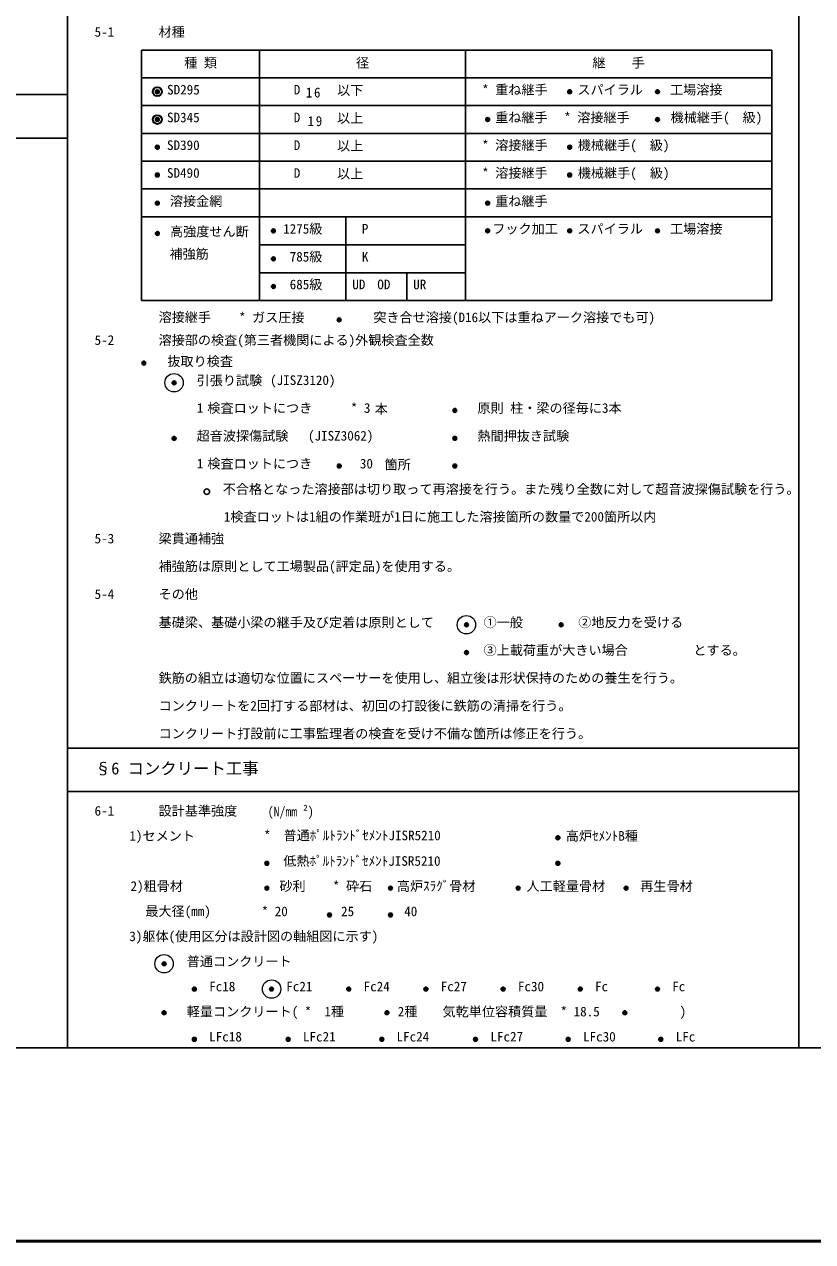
# Model space of a CAD drawing. Units: millimetres, scale not verified. Extents: x -2600816 to 953898, y -19190 to 3453324.
# Drawn here: x -13645 to -497, y -19190 to 1100 of the extents above; entities that cross this region are included whole.
import ezdxf
from ezdxf.enums import TextEntityAlignment as Align

# ---------------------------------------------------------------- set-up
doc = ezdxf.new("R2010")
doc.units = ezdxf.units.MM
doc.header["$LTSCALE"] = 100
doc.layers.add('0-1_躯体', color=7, linetype='Continuous', lineweight=25)
doc.layers.add('F-0_F-0', color=3, linetype='Continuous', lineweight=35)
doc.styles.add('ＭＳ ゴシック', font='')
doc.styles.get('ＭＳ ゴシック').set_extended_font_data('MS Gothic')

msp = doc.modelspace()

# ---------------------------------------------------------------- linework, layer by layer
at = {"layer": '0-1_躯体'}
for p, q in [((-12923.8, 17717.1), (-12923.8, -15959.5)), ((-728.5, 17717.1), (-728.5, -15959.5)), ((-11688.2, 672.2), (-11688.2, -3501.8)), ((-11688.2, 672.2), (-1179.7, 672.2)), ((-9722.4, 672.2), (-9722.4, -3501.8)), ((-6284.2, 672.2), (-6284.2, -3501.8)), ((-1179.7, 672.2), (-1179.7, -3501.8)), ((-1179.7, 208.8), (-11688.2, 208.8)), ((-12923.8, -69.3), (-25121.6, -69.3)), ((-1179.7, -254.6), (-11688.2, -254.6)), ((-12923.8, -796.6), (-25121.6, -796.6)), ((-1179.7, -718), (-11688.2, -718)), ((-1179.7, -1181.4), (-11688.2, -1181.4)), ((-1179.7, -1642.3), (-11688.2, -1642.3)), ((-1179.7, -2110.3), (-11688.2, -2110.3)), ((-8283.3, -2110.3), (-8283.3, -3501.8)), ((-9722.4, -2575), (-6284.2, -2575)), ((-9722.4, -3039.6), (-6284.2, -3039.6)), ((-7267.6, -3501.8), (-7267.6, -3039.6)), ((-11688.2, -3501.8), (-1179.7, -3501.8)), ((-728.5, -10962.1), (-12923.8, -10962.1)), ((-727.2, -11689.3), (-12923.8, -11689.3))]:
    msp.add_line(p, q, dxfattribs=at)
msp.add_lwpolyline([(11468, 17717.1), (11468, -15959.5), (-25121.6, -15959.5)], dxfattribs=at)
at = {"layer": '0-1_躯体', "color": 3, "lineweight": 35}
for centre in [(-11426.9, -24.2), (-11426.9, -486.3)]:
    msp.add_circle(centre, 75.1, dxfattribs=at)
at = {"layer": '0-1_躯体'}
for centre, radius in [((-11426.9, -24.2), 32.2), ((-11426.9, -24.2), 25.7), ((-4549.3, -22.9), 32.2), ((-4549.3, -22.9), 25.7), ((-3084.2, -22.9), 32.2), ((-3084.2, -22.9), 25.7), ((-11426.9, -24.2), 19.3), ((-11426.9, -24.2), 11.6), ((-11426.9, -24.2), 5.15), ((-11426.9, -24.2), 2.57), ((-11426.9, -24.2), 0.64), ((-4549.3, -22.9), 19.3), ((-4549.3, -22.9), 11.6), ((-4549.3, -22.9), 5.15), ((-4549.3, -22.9), 2.57), ((-4549.3, -22.9), 0.64), ((-3084.2, -22.9), 19.3), ((-3084.2, -22.9), 11.6), ((-3084.2, -22.9), 5.15), ((-3084.2, -22.9), 2.57), ((-3084.2, -22.9), 0.64), ((-11426.9, -486.3), 32.2), ((-11426.9, -486.3), 25.7), ((-11426.9, -486.3), 19.3), ((-11426.9, -486.3), 11.6), ((-11426.9, -486.3), 5.15), ((-11426.9, -486.3), 2.57), ((-11426.9, -486.3), 0.64), ((-5917.2, -486.3), 32.2), ((-5917.2, -486.3), 25.7), ((-5917.2, -486.3), 19.3), ((-5917.2, -486.3), 11.6), ((-5917.2, -486.3), 5.15), ((-5917.2, -486.3), 2.57), ((-5917.2, -486.3), 0.64), ((-3084.2, -487.6), 32.2), ((-3084.2, -487.6), 25.7), ((-3084.2, -487.6), 19.3), ((-3084.2, -487.6), 11.6), ((-3084.2, -487.6), 5.15), ((-3084.2, -487.6), 2.57), ((-3084.2, -487.6), 0.64), ((-11426.9, -948.4), 32.2), ((-11426.9, -948.4), 25.7), ((-11426.9, -948.4), 19.3), ((-11426.9, -948.4), 11.6), ((-11426.9, -948.4), 5.15), ((-11426.9, -948.4), 2.57), ((-11426.9, -948.4), 0.64), ((-4549.3, -948.4), 32.2), ((-4549.3, -948.4), 25.7), ((-4549.3, -948.4), 19.3), ((-4549.3, -948.4), 11.6), ((-4549.3, -948.4), 5.15), ((-4549.3, -948.4), 2.57), ((-4549.3, -948.4), 0.64), ((-11426.9, -1411.8), 32.2), ((-11426.9, -1411.8), 25.7), ((-11426.9, -1411.8), 19.3), ((-11426.9, -1411.8), 11.6), ((-11426.9, -1411.8), 5.15), ((-11426.9, -1411.8), 2.57), ((-11426.9, -1411.8), 0.64), ((-4549.3, -1411.8), 32.2), ((-4549.3, -1411.8), 25.7), ((-4549.3, -1411.8), 19.3), ((-4549.3, -1411.8), 11.6), ((-4549.3, -1411.8), 5.15), ((-4549.3, -1411.8), 2.57), ((-4549.3, -1411.8), 0.64), ((-11426.9, -1881.1), 32.2), ((-11426.9, -1881.1), 25.7), ((-11426.9, -1881.1), 19.3), ((-11426.9, -1881.1), 11.6), ((-11426.9, -1881.1), 5.15), ((-11426.9, -1881.1), 2.57), ((-11426.9, -1881.1), 0.64), ((-5917.2, -1881.1), 32.2), ((-5917.2, -1881.1), 25.7), ((-5917.2, -1881.1), 19.3), ((-5917.2, -1881.1), 11.6), ((-5917.2, -1881.1), 5.15), ((-5917.2, -1881.1), 2.57), ((-5917.2, -1881.1), 0.64), ((-11425.6, -2387), 32.2), ((-11425.6, -2387), 25.7), ((-11425.6, -2387), 19.3), ((-11425.6, -2387), 11.6), ((-11425.6, -2387), 5.15), ((-11425.6, -2387), 2.57), ((-11425.6, -2387), 0.64), ((-9491.1, -2343.2), 32.2), ((-9491.1, -2343.2), 25.7), ((-9491.1, -2343.2), 19.3), ((-9491.1, -2343.2), 11.6), ((-9491.1, -2343.2), 5.15), ((-9491.1, -2343.2), 2.57), ((-9491.1, -2343.2), 0.64), ((-5917.2, -2342), 32.2), ((-5917.2, -2342), 25.7), ((-5917.2, -2342), 19.3), ((-5917.2, -2342), 11.6), ((-5917.2, -2342), 5.15), ((-5917.2, -2342), 2.57), ((-5917.2, -2342), 0.64), ((-4549.3, -2342), 32.2), ((-4549.3, -2342), 25.7), ((-4549.3, -2342), 19.3), ((-4549.3, -2342), 11.6), ((-4549.3, -2342), 5.15), ((-4549.3, -2342), 2.57), ((-4549.3, -2342), 0.64), ((-3084.2, -2342), 32.2), ((-3084.2, -2342), 25.7), ((-3084.2, -2342), 19.3), ((-3084.2, -2342), 11.6), ((-3084.2, -2342), 5.15), ((-3084.2, -2342), 2.57), ((-3084.2, -2342), 0.64), ((-9491.1, -2807.9), 32.2), ((-9491.1, -2807.9), 25.7), ((-9491.1, -2807.9), 19.3), ((-9491.1, -2807.9), 11.6), ((-9491.1, -2807.9), 5.15), ((-9491.1, -2807.9), 2.57), ((-9491.1, -2807.9), 0.64), ((-9491.1, -3270.1), 32.2), ((-9491.1, -3270.1), 25.7), ((-9491.1, -3270.1), 19.3), ((-9491.1, -3270.1), 11.6), ((-9491.1, -3270.1), 5.15), ((-9491.1, -3270.1), 2.57), ((-9491.1, -3270.1), 0.64), ((-8394.6, -3825.2), 32.2), ((-8394.6, -3825.2), 25.7), ((-8394.6, -3825.2), 19.3), ((-8394.6, -3825.2), 11.6), ((-8394.6, -3825.2), 5.15), ((-8394.6, -3825.2), 2.57), ((-8394.6, -3825.2), 0.64), ((-11651.4, -4546.6), 32.2), ((-11651.4, -4546.6), 25.7), ((-11651.4, -4546.6), 19.3), ((-11651.4, -4546.6), 11.6), ((-11651.4, -4546.6), 5.15), ((-11651.4, -4546.6), 2.57), ((-11651.4, -4546.6), 0.64), ((-11146.8, -4874.5), 32.2), ((-11146.8, -4874.5), 25.7), ((-11146.8, -4874.5), 19.3), ((-11146.8, -4874.5), 11.6), ((-11146.8, -4874.5), 5.15), ((-11146.8, -4874.5), 2.57), ((-11146.8, -4874.5), 0.64), ((-6465.1, -5335.3), 32.2), ((-6465.1, -5335.3), 25.7), ((-6465.1, -5335.3), 19.3), ((-6465.1, -5335.3), 11.6), ((-6465.1, -5335.3), 5.15), ((-6465.1, -5335.3), 2.57), ((-6465.1, -5335.3), 0.64), ((-11146.8, -5801.3), 32.2), ((-11146.8, -5801.3), 25.7), ((-11146.8, -5801.3), 19.3), ((-11146.8, -5801.3), 11.6), ((-11146.8, -5801.3), 5.15), ((-11146.8, -5801.3), 2.57), ((-11146.8, -5801.3), 0.64), ((-6465.1, -5800), 32.2), ((-6465.1, -5800), 25.7), ((-6465.1, -5800), 19.3), ((-6465.1, -5800), 11.6), ((-6465.1, -5800), 5.15), ((-6465.1, -5800), 2.57), ((-6465.1, -5800), 0.64), ((-8392.1, -6262.1), 32.2), ((-8392.1, -6262.1), 25.7), ((-8392.1, -6262.1), 19.3), ((-8392.1, -6262.1), 11.6), ((-8392.1, -6262.1), 5.15), ((-8392.1, -6262.1), 2.57), ((-8392.1, -6262.1), 0.64), ((-6465.1, -6262.1), 32.2), ((-6465.1, -6262.1), 25.7), ((-6465.1, -6262.1), 19.3), ((-6465.1, -6262.1), 11.6), ((-6465.1, -6262.1), 5.15), ((-6465.1, -6262.1), 2.57), ((-6465.1, -6262.1), 0.64), ((-10601, -6689.4), 46.3), ((-6270.8, -8907.7), 32.2), ((-6270.8, -8907.7), 25.7), ((-6270.8, -8907.7), 19.3), ((-6270.8, -8907.7), 11.6), ((-6270.8, -8907.7), 5.15), ((-6270.8, -8907.7), 2.57), ((-6270.8, -8907.7), 0.64), ((-4691.6, -8907.7), 32.2), ((-4691.6, -8907.7), 25.7), ((-4691.6, -8907.7), 19.3), ((-4691.6, -8907.7), 11.6), ((-4691.6, -8907.7), 5.15), ((-4691.6, -8907.7), 2.57), ((-4691.6, -8907.7), 0.64), ((-6270.8, -9371.1), 32.2), ((-6270.8, -9371.1), 25.7), ((-6270.8, -9371.1), 19.3), ((-6270.8, -9371.1), 11.6), ((-6270.8, -9371.1), 5.15), ((-6270.8, -9371.1), 2.57), ((-6270.8, -9371.1), 0.64), ((-4745.9, -12457.8), 32.2), ((-4745.9, -12457.8), 25.7), ((-4745.9, -12457.8), 19.3), ((-4745.9, -12457.8), 11.6), ((-4745.9, -12457.8), 5.15), ((-4745.9, -12457.8), 2.57), ((-4745.9, -12457.8), 0.64), ((-9600.7, -12884.2), 32.2), ((-9600.7, -12884.2), 25.7), ((-9600.7, -12884.2), 19.3), ((-9600.7, -12884.2), 11.6), ((-9600.7, -12884.2), 5.15), ((-9600.7, -12884.2), 2.57), ((-9600.7, -12884.2), 0.64), ((-4745.9, -12884.2), 32.2), ((-4745.9, -12884.2), 25.7), ((-4745.9, -12884.2), 19.3), ((-4745.9, -12884.2), 11.6), ((-4745.9, -12884.2), 5.15), ((-4745.9, -12884.2), 2.57), ((-4745.9, -12884.2), 0.64), ((-9600.7, -13299), 32.2), ((-9600.7, -13299), 25.7), ((-9600.7, -13299), 19.3), ((-9600.7, -13299), 11.6), ((-9600.7, -13299), 5.15), ((-9600.7, -13299), 2.57), ((-9600.7, -13299), 0.64), ((-7538.4, -13299), 32.2), ((-7538.4, -13299), 25.7), ((-7538.4, -13299), 19.3), ((-7538.4, -13299), 11.6), ((-7538.4, -13299), 5.15), ((-7538.4, -13299), 2.57), ((-7538.4, -13299), 0.64), ((-5409.3, -13299), 32.2), ((-5409.3, -13299), 25.7), ((-5409.3, -13299), 19.3), ((-5409.3, -13299), 11.6), ((-5409.3, -13299), 5.15), ((-5409.3, -13299), 2.57), ((-5409.3, -13299), 0.64), ((-3609, -13299), 32.2), ((-3609, -13299), 25.7), ((-3609, -13299), 19.3), ((-3609, -13299), 11.6), ((-3609, -13299), 5.15), ((-3609, -13299), 2.57), ((-3609, -13299), 0.64), ((-8554.9, -13745.8), 32.2), ((-8554.9, -13745.8), 25.7), ((-8554.9, -13745.8), 19.3), ((-8554.9, -13745.8), 11.6), ((-8554.9, -13745.8), 5.15), ((-8554.9, -13745.8), 2.57), ((-8554.9, -13745.8), 0.64), ((-7538.4, -13745.8), 32.2), ((-7538.4, -13745.8), 25.7), ((-7538.4, -13745.8), 19.3), ((-7538.4, -13745.8), 11.6), ((-7538.4, -13745.8), 5.15), ((-7538.4, -13745.8), 2.57), ((-7538.4, -13745.8), 0.64), ((-11313.5, -14558.6), 32.2), ((-11313.5, -14558.6), 25.7), ((-11313.5, -14558.6), 19.3), ((-11313.5, -14558.6), 11.6), ((-11313.5, -14558.6), 5.15), ((-11313.5, -14558.6), 2.57), ((-11313.5, -14558.6), 0.64), ((-10808.9, -14979.5), 32.2), ((-10808.9, -14979.5), 25.7), ((-10808.9, -14979.5), 19.3), ((-10808.9, -14979.5), 11.6), ((-10808.9, -14979.5), 5.15), ((-10808.9, -14979.5), 2.57), ((-10808.9, -14979.5), 0.64), ((-9521.6, -14979.5), 32.2), ((-9521.6, -14979.5), 25.7), ((-9521.6, -14979.5), 19.3), ((-9521.6, -14979.5), 11.6), ((-9521.6, -14979.5), 5.15), ((-9521.6, -14979.5), 2.57), ((-9521.6, -14979.5), 0.64), ((-8234.4, -14979.5), 32.2), ((-8234.4, -14979.5), 25.7), ((-8234.4, -14979.5), 19.3), ((-8234.4, -14979.5), 11.6), ((-8234.4, -14979.5), 5.15), ((-8234.4, -14979.5), 2.57), ((-8234.4, -14979.5), 0.64), ((-6947.1, -14979.5), 32.2), ((-6947.1, -14979.5), 25.7), ((-6947.1, -14979.5), 19.3), ((-6947.1, -14979.5), 11.6), ((-6947.1, -14979.5), 5.15), ((-6947.1, -14979.5), 2.57), ((-6947.1, -14979.5), 0.64), ((-5659.9, -14979.5), 32.2), ((-5659.9, -14979.5), 25.7), ((-5659.9, -14979.5), 19.3), ((-5659.9, -14979.5), 11.6), ((-5659.9, -14979.5), 5.15), ((-5659.9, -14979.5), 2.57), ((-5659.9, -14979.5), 0.64), ((-4372.7, -14979.5), 32.2), ((-4372.7, -14979.5), 25.7), ((-4372.7, -14979.5), 19.3), ((-4372.7, -14979.5), 11.6), ((-4372.7, -14979.5), 5.15), ((-4372.7, -14979.5), 2.57), ((-4372.7, -14979.5), 0.64), ((-3085.4, -14979.5), 32.2), ((-3085.4, -14979.5), 25.7), ((-3085.4, -14979.5), 19.3), ((-3085.4, -14979.5), 11.6), ((-3085.4, -14979.5), 5.15), ((-3085.4, -14979.5), 2.57), ((-3085.4, -14979.5), 0.64), ((-11313.5, -15374.1), 32.2), ((-11313.5, -15374.1), 25.7), ((-11313.5, -15374.1), 19.3), ((-11313.5, -15374.1), 11.6), ((-11313.5, -15374.1), 5.15), ((-11313.5, -15374.1), 2.57), ((-11313.5, -15374.1), 0.64), ((-7597.2, -15374.1), 32.2), ((-7597.2, -15374.1), 25.7), ((-7597.2, -15374.1), 19.3), ((-7597.2, -15374.1), 11.6), ((-7597.2, -15374.1), 5.15), ((-7597.2, -15374.1), 2.57), ((-7597.2, -15374.1), 0.64), ((-3628.8, -15374.1), 32.2), ((-3628.8, -15374.1), 25.7), ((-3628.8, -15374.1), 19.3), ((-3628.8, -15374.1), 11.6), ((-3628.8, -15374.1), 5.15), ((-3628.8, -15374.1), 2.57), ((-3628.8, -15374.1), 0.64), ((-10808.9, -15817.5), 32.2), ((-10808.9, -15817.5), 25.7), ((-10808.9, -15817.5), 19.3), ((-10808.9, -15817.5), 11.6), ((-10808.9, -15817.5), 5.15), ((-10808.9, -15817.5), 2.57), ((-10808.9, -15817.5), 0.64), ((-9244.9, -15817.5), 32.2), ((-9244.9, -15817.5), 25.7), ((-9244.9, -15817.5), 19.3), ((-9244.9, -15817.5), 11.6), ((-9244.9, -15817.5), 5.15), ((-9244.9, -15817.5), 2.57), ((-9244.9, -15817.5), 0.64), ((-7682.2, -15817.5), 32.2), ((-7682.2, -15817.5), 25.7), ((-7682.2, -15817.5), 19.3), ((-7682.2, -15817.5), 11.6), ((-7682.2, -15817.5), 5.15), ((-7682.2, -15817.5), 2.57), ((-7682.2, -15817.5), 0.64), ((-6119.5, -15817.5), 32.2), ((-6119.5, -15817.5), 25.7), ((-6119.5, -15817.5), 19.3), ((-6119.5, -15817.5), 11.6), ((-6119.5, -15817.5), 5.15), ((-6119.5, -15817.5), 2.57), ((-6119.5, -15817.5), 0.64), ((-4574.8, -15817.5), 32.2), ((-4574.8, -15817.5), 25.7), ((-4574.8, -15817.5), 19.3), ((-4574.8, -15817.5), 11.6), ((-4574.8, -15817.5), 5.15), ((-4574.8, -15817.5), 2.57), ((-4574.8, -15817.5), 0.64), ((-3030.1, -15817.5), 32.2), ((-3030.1, -15817.5), 25.7), ((-3030.1, -15817.5), 19.3), ((-3030.1, -15817.5), 11.6), ((-3030.1, -15817.5), 5.15), ((-3030.1, -15817.5), 2.57), ((-3030.1, -15817.5), 0.64)]:
    msp.add_circle(centre, radius, dxfattribs=at)
at = {"layer": '0-1_躯体', "color": 4, "lineweight": 18}
for centre in [(-11146.8, -4874.5), (-6270.8, -8907.7), (-11313.5, -14558.6), (-9521.6, -14979.5)]:
    msp.add_circle(centre, 153.3, dxfattribs=at)
at = {"layer": 'F-0_F-0'}
for p, q in [((-27000, -19169), (27000, -19169)), ((-27000, -19179), (27000, -19179)), ((-27000, -19190), (27000, -19190))]:
    msp.add_line(p, q, dxfattribs=at)

# ---------------------------------------------------------------- texts
at = {"layer": '0-1_躯体', "style": 'ＭＳ ゴシック'}
for s, height, p in [('5-1', 160.3, (-12473.3, 845.4)), ('材種', 160.3, (-11405.5, 845.4)), ('種 類', 160.3, (-10978.7, 331.1)), ('径', 160.3, (-8112.7, 331.1)), ('継    手', 160.3, (-4169.4, 331.1)), ('SD295', 160.3, (-11263.9, -117.5)), ('D  ', 160.3, (-9150.5, -117.5)), ('以下', 160.3, (-8428.6, -126.5)), ('* 重ね継手', 160.3, (-6009.4, -117.5)), ('スパイラル', 160.3, (-4420.6, -117.5)), ('工場溶接', 160.3, (-2875.4, -117.5)), ('SD345', 160.3, (-11265.5, -579.6)), ('D  ', 160.3, (-9150.5, -579.6)), ('以上', 160.3, (-8428.6, -589.9)), ('重ね継手', 160.3, (-5792.2, -579.6)), ('* 溶接継手', 160.3, (-4641.1, -579.6)), ('機械継手(  級)', 160.3, (-2865.5, -579.6)), ('* 溶接継手', 160.3, (-6009.4, -1041.7)), ('機械継手(  級)', 160.3, (-4414.1, -1041.7)), ('SD390', 160.3, (-11265.5, -1041.7)), ('D  ', 160.3, (-9150.5, -1043)), ('以上', 160.3, (-8428.6, -1053.3)), ('SD490', 160.3, (-11265.5, -1505.1)), ('D  ', 160.3, (-9150.5, -1506.4)), ('以上', 160.3, (-8428.6, -1516.7)), ('* 溶接継手', 160.3, (-6009.4, -1505.1)), ('機械継手(  級)', 160.3, (-4414.1, -1505.1)), ('溶接金網', 160.3, (-11216.8, -1974.4)), ('重ね継手', 160.3, (-5792.2, -1974.4)), ('1275級', 160.3, (-9328.1, -2436.5)), ('P', 160.3, (-8015.6, -2436.5)), ('フック加工', 160.3, (-5839.8, -2436.5)), ('スパイラル', 160.3, (-4420.6, -2436.5)), ('工場溶接', 160.3, (-2875.4, -2436.5)), ('高強度せん断', 160.3, (-11214.1, -2481.6)), ('補強筋', 160.3, (-11224, -2854.9)), (' 785級', 160.3, (-9328.1, -2901.2)), ('K', 160.3, (-8015.6, -2901.2)), (' 685級', 160.3, (-9328.1, -3363.3)), ('UD', 160.3, (-8174.9, -3363.3)), ('OD', 160.3, (-7757.6, -3363.3)), ('UR', 160.3, (-7159.3, -3363.3)), ('溶接継手', 160.3, (-11405.5, -3909.5)), ('* ガス圧接', 160.3, (-10064.2, -3913.4)), ('突き合せ溶接(D16以下は重ねアーク溶接でも可)', 160.3, (-7824.4, -3912.1)), ('溶接部の検査(第三者機関による)外観検査全数', 160.3, (-11405.5, -4290.5)), ('5-2', 160.3, (-12473.3, -4290.5)), ('抜取り検査', 160.3, (-11258.7, -4645)), ('引張り試験', 160.3, (-10770.9, -4962.6)), ('(JISZ3120)', 160.3, (-9545.4, -4960)), ('1', 160.3, (-10768.3, -5423.4)), ('検査ロットにつき', 160.3, (-10592, -5423.4)), ('* 3', 160.3, (-8199.6, -5423.4)), ('本', 160.3, (-7801.2, -5439.5)), ('原則 柱・梁の径毎に3本', 160.3, (-6087.9, -5423.4)), ('超音波探傷試験', 160.3, (-10770.9, -5888.1)), ('(JISZ3062)', 160.3, (-8913.4, -5885.6)), ('熱間押抜き試験', 160.3, (-6087.9, -5888.1)), ('1', 160.3, (-10768.3, -6350.3)), ('検査ロットにつき', 160.3, (-10592, -6350.3)), ('30', 160.3, (-8048.4, -6350.3)), ('箇所', 160.3, (-7636.5, -6366.3)), ('不合格となった溶接部は切り取って再溶接を行う。また残り全数に対して超音波探傷試験を行う。', 160.3, (-10335.8, -6775)), ('1検査ロットは1組の作業班が1日に施工した溶接箇所の数量で200箇所以内', 160.3, (-10316.5, -7235.8)), ('5-3', 160.3, (-12473.3, -7599.2)), ('梁貫通補強', 160.3, (-11405.5, -7599.2)), ('補強筋は原則として工場製品(評定品)を使用する。', 160.3, (-11405.5, -8061.3)), ('その他', 160.3, (-11405.5, -8524.7)), ('5-4', 160.3, (-12473.3, -8524.7)), ('基礎梁、基礎小梁の継手及び定着は原則として', 160.3, (-11405.5, -8995.8)), ('①一般', 160.3, (-5984.8, -8995.8)), ('②地反力を受ける', 160.3, (-4405.6, -8995.8)), ('③上載荷重が大きい場合', 160.3, (-5984.8, -9459.2)), ('とする。', 160.3, (-2486.5, -9459.2)), ('鉄筋の組立は適切な位置にスペーサーを使用し、組立後は形状保持のための養生を行う。', 160.3, (-11405.5, -9922.6)), ('コンクリートを2回打する部材は、初回の打設後に鉄筋の清掃を行う。', 160.3, (-11405.5, -10386)), ('コンクリート打設前に工事監理者の検査を受け不備な箇所は修正を行う。', 160.3, (-11405.5, -10849.4)), ('§6 コンクリート工事', 200.4, (-12468.2, -11462.4)), ('6-1', 160.3, (-12473.3, -12136.6)), ('設計基準強度', 160.3, (-11405.5, -12136.6)), ('1)セメント   ', 160.3, (-11892.7, -12554.9)), ('*  普通ﾎﾟﾙﾄﾗﾝﾄﾞｾﾒﾝﾄJISR5210', 160.3, (-9648.5, -12546.9)), ('       高炉ｾﾒﾝﾄB種', 160.3, (-5376.9, -12554.9)), ('低熱ﾎﾟﾙﾄﾗﾝﾄﾞｾﾒﾝﾄJISR5210', 160.3, (-9324.3, -12973.3)), ('2)粗骨材', 160.3, (-11873.2, -13391.7)), ('       砂利', 160.3, (-10153.7, -13391.7)), ('    * 砕石', 160.3, (-8934.2, -13391.7)), ('       高炉ｽﾗｸﾞ骨材', 160.3, (-8195, -13391.7)), ('       人工軽量骨材', 160.3, (-6032.3, -13391.7)), ('       再生骨材', 160.3, (-4135.1, -13391.7)), ('最大径(mm)', 160.3, (-11626.3, -13810)), ('* 20', 160.3, (-9687, -13813)), ('25', 160.3, (-8362, -13813)), ('40', 160.3, (-7308.6, -13813)), ('3)躯体(使用区分は設計図の軸組図に示す)', 160.3, (-11894, -14228.4)), ('普通コンクリート', 160.3, (-10935, -14646.7)), ('Fc18', 160.3, (-10561.7, -15065.1)), ('Fc21', 160.3, (-9275.8, -15065.1)), ('Fc24', 160.3, (-7985.9, -15065.1)), ('Fc27', 160.3, (-6700, -15065.1)), ('Fc30', 160.3, (-5412.8, -15065.1)), ('Fc', 160.3, (-4126.8, -15065.1)), ('Fc', 160.3, (-2839.6, -15065.1)), ('軽量コンクリート( *  1種', 160.3, (-10935, -15483.4)), ('2種', 160.3, (-7417, -15483.4)), ('気乾単位容積質量  * 18.5', 160.3, (-6669.3, -15483.4)), (')', 160.3, (-2714.9, -15483.4)), ('LFc18', 160.3, (-10561.7, -15901.8)), ('LFc21', 160.3, (-8997.7, -15901.8)), ('LFc24', 160.3, (-7436.3, -15901.8)), ('LFc27', 160.3, (-5871, -15901.8)), ('LFc30', 160.3, (-4326.3, -15901.8)), ('LFc', 160.3, (-2781.7, -15901.8))]:
    msp.add_text(s, height=height, dxfattribs=at).set_placement(p, align=Align.BOTTOM_LEFT)
at = {"layer": '0-1_躯体', "color": 4, "style": 'ＭＳ ゴシック'}
msp.add_text('通しダイヤ厚味規制', height=1.86, dxfattribs=at).set_placement((-4321.6, -428.7), align=Align.BOTTOM_LEFT)
at = {"layer": '0-1_躯体', "style": 'ＭＳ ゴシック', "width": 0.9}
msp.add_text('(N/mm ²)', height=160.3, dxfattribs=at).set_placement((-9585.3, -12150.1), align=Align.BOTTOM_LEFT)
at = {"layer": '0-1_躯体', "color": 4, "char_height": 167, "attachment_point": 7, "style": 'ＭＳ ゴシック'}
for s, insert in [('\\T1.26;\\W0.95;16', (-8949.3, -122.3)), ('\\T1.26;\\W0.95;19', (-8920.1, -599.3))]:
    msp.add_mtext(s, dxfattribs=dict(at, insert=insert))
at = {"layer": '0-1_躯体', "insert": (-4348.5, -449.9), "char_height": 2.227, "attachment_point": 7, "style": 'ＭＳ ゴシック'}
msp.add_mtext('\\T1.38;\\W0.9;100', dxfattribs=at)

doc.saveas('drawing.dxf')
